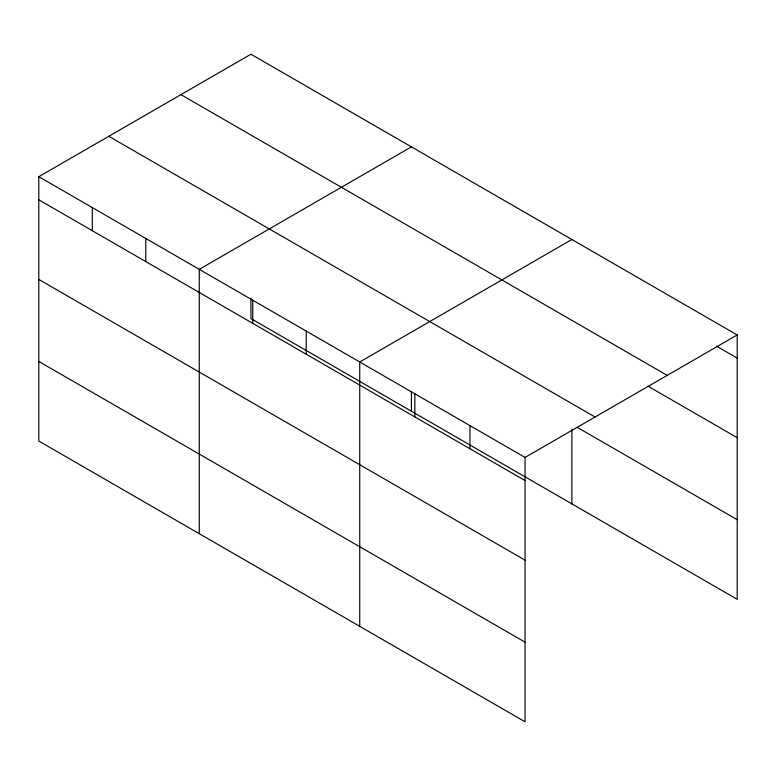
<?xml version="1.0" encoding="UTF-8"?>
<svg xmlns="http://www.w3.org/2000/svg" width="776" height="776" viewBox="0 0 776 776"><rect width="100%" height="100%" fill="white"/><g stroke="black" fill="none" stroke-linecap="round" stroke-linejoin="round"><path stroke-width="1.16" d="M38.8 176.695L525.061 457.433L525.061 721.777L38.8 441.04L38.8 176.695L250.939 54.223L737.2 334.96L737.2 599.305L250.939 318.567L250.939 298.062M411.406 146.868L199.267 269.34L199.267 533.684M571.873 239.503L359.734 361.985L359.734 626.329M525.061 457.433L737.2 334.96M716.403 346.077L737.2 358.085M180.934 94.633L667.195 375.38M647.776 386.06L737.2 437.683M108.805 136.275L595.066 417.022M577.072 427.246L737.2 519.697M38.8 199.82L525.061 480.557M38.8 279.418L525.061 560.165M38.8 361.441L525.061 642.179M571.873 429.07L571.873 503.847M469.955 425.617L469.955 448.741M414.84 393.801L414.84 416.925M411.406 391.909L411.406 411.212M306.239 331.1L306.239 354.225M252.753 300.225L252.753 323.35M145.781 238.455L145.781 261.58M92.286 207.58L92.286 230.705"/></g></svg>
